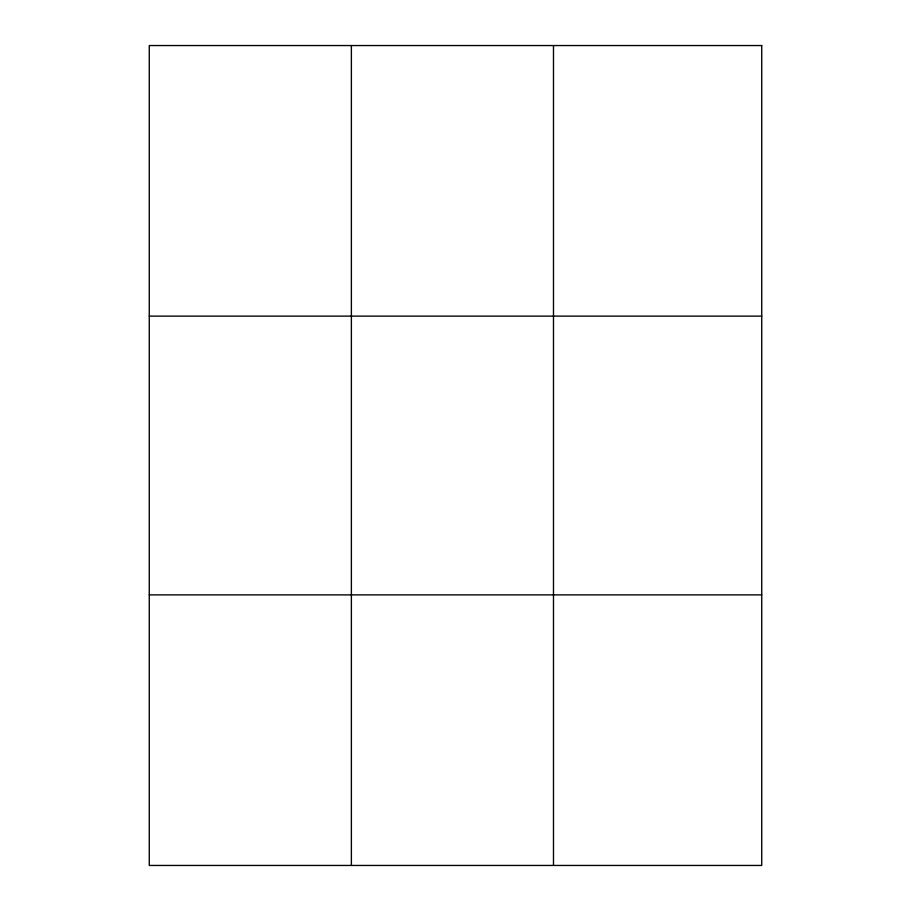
<?xml version="1.0" encoding="UTF-8"?>
<svg xmlns="http://www.w3.org/2000/svg" width="911" height="911" viewBox="0 0 911 911"><rect width="100%" height="100%" fill="white"/><g stroke="black" fill="none" stroke-linecap="round" stroke-linejoin="round"><path stroke-width="1.37" d="M351.384 45.55L351.384 865.45M553.489 45.55L553.489 865.45M149.267 316.117L761.733 316.117M149.267 594.883L761.733 594.883M761.733 45.55L761.733 865.45L149.267 865.45L149.267 45.55L761.733 45.55"/></g></svg>
